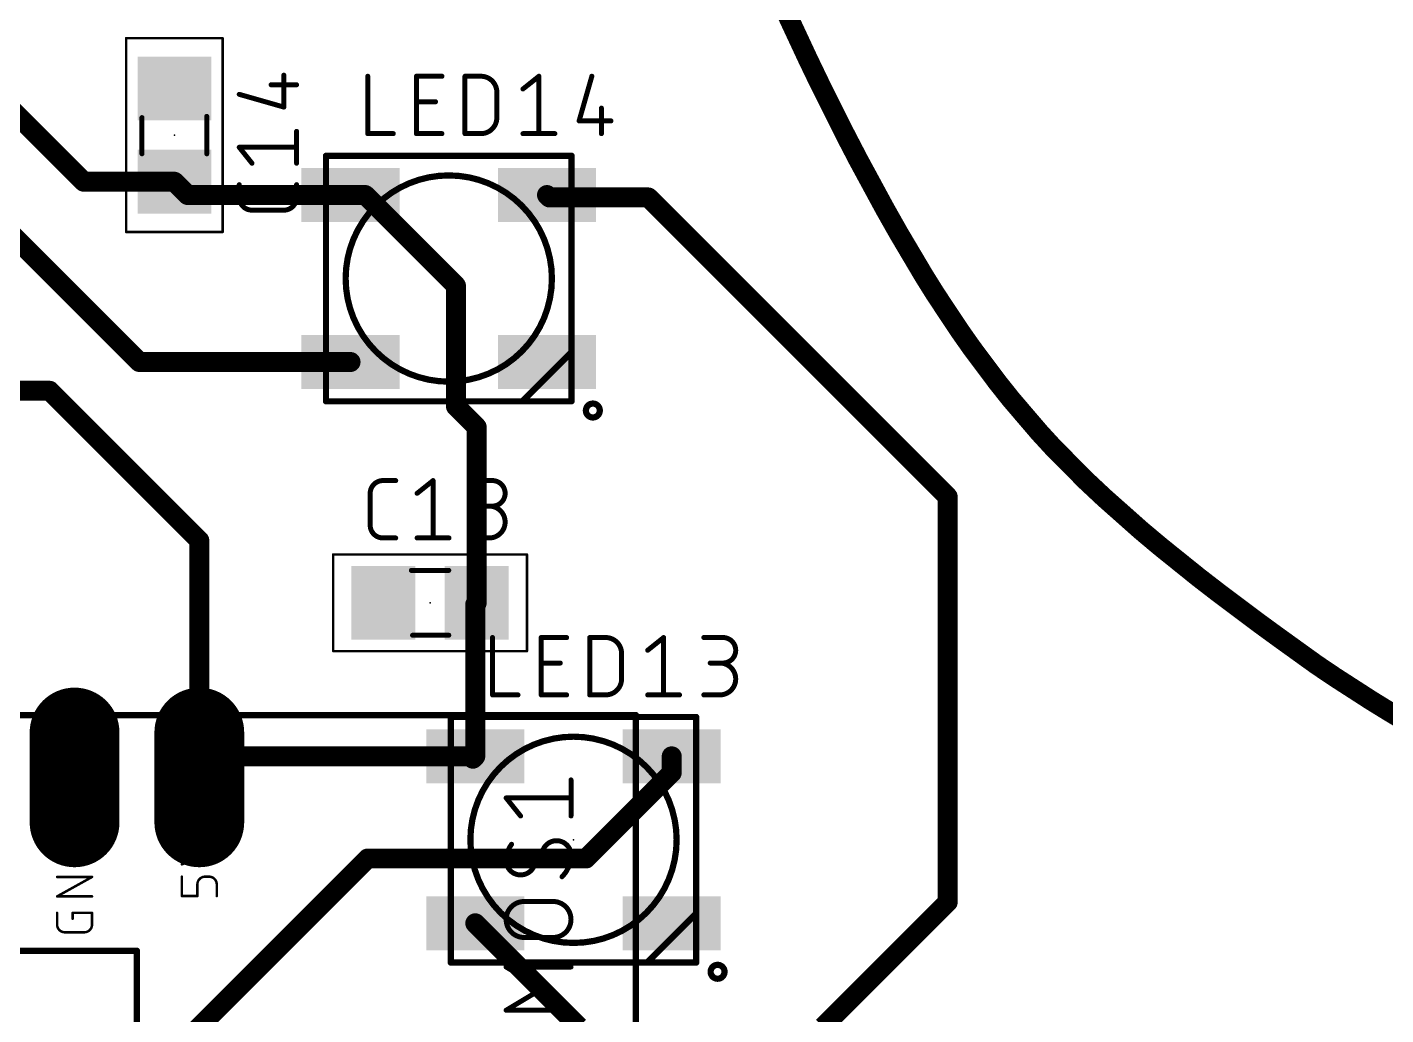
# Model space of a CAD drawing. Extents: x -64 to 81, y -144 to 13.
# Drawn here: x 5.38 to 33.05, y -81.03 to -60.92 of the extents above; entities that cross this region are included whole.
import ezdxf

# ---------------------------------------------------------------- set-up
doc = ezdxf.new("R2010")
doc.units = 0
for name, color, linetype in [('1', 12, 'CONTINUOUS'), ('17', 110, 'CONTINUOUS'), ('20', 31, 'CONTINUOUS'), ('21', 253, 'CONTINUOUS'), ('23', 53, 'CONTINUOUS'), ('25', 253, 'CONTINUOUS'), ('39', 12, 'CONTINUOUS'), ('51', 253, 'CONTINUOUS')]:
    doc.layers.add(name, color=color, linetype=linetype)

# ---------------------------------------------------------------- blocks, each defined once
blk = doc.blocks.new('RECT')
blk.add_solid([(-0.5, -0.5), (0.5, -0.5), (-0.5, 0.5), (0.5, 0.5)])
blk = doc.blocks.new('LONGP100')
at = {"const_width": 1}
blk.add_lwpolyline([(-0.5, 0), (0.5, 0)], dxfattribs=at)
at = {"const_width": 0.5}
for points in [[(-0.5, 0.25, 1), (-0.5, -0.25)], [(0.5, -0.25, 1), (0.5, 0.25)]]:
    blk.add_lwpolyline(points, format="xyb", dxfattribs=at)

msp = doc.modelspace()

# ---------------------------------------------------------------- linework, layer by layer
at = {"layer": '1', "const_width": 0.4064}
for points in [[(6.538, -64.069), (2.159, -59.69)], [(7.669, -67.74), (3.048, -63.119)], [(8.382, -64.069), (6.538, -64.069)], [(8.653, -64.34), (8.382, -64.069)], [(11.97, -64.34), (8.653, -64.34)], [(12.27, -64.34), (11.97, -64.34)], [(14.116, -66.186), (12.27, -64.34)], [(16.019, -64.389), (15.97, -64.34)], [(18.034, -64.389), (16.019, -64.389)], [(24.13, -70.485), (18.034, -64.389)], [(14.116, -68.6437), (14.116, -66.186)], [(11.97, -67.74), (7.669, -67.74)], [(1.397, -68.326), (5.842, -68.326)], [(8.89, -71.374), (5.842, -68.326)], [(14.539, -69.0667), (14.116, -68.6437)], [(14.539, -72.644), (14.539, -69.0667)], [(24.13, -78.74), (24.13, -70.485)], [(8.89, -71.374), (8.89, -76.2)], [(14.51, -72.673), (14.539, -72.644)], [(14.51, -75.77), (14.51, -72.673)], [(9.32, -75.77), (8.89, -76.2)], [(14.51, -75.77), (9.32, -75.77)], [(14.461, -75.819), (14.51, -75.77)], [(18.51, -76.105), (18.51, -75.77)], [(18.51, -76.105), (16.764, -77.851)], [(12.319, -77.851), (4.953, -85.217)], [(16.764, -77.851), (12.319, -77.851)], [(21.59, -81.28), (24.13, -78.74)], [(14.51, -79.17), (16.62, -81.28)]]:
    msp.add_lwpolyline(points, dxfattribs=at)
at = {"layer": '1', "const_width": 0.2032}
for points in [[(6.538, -63.9674, 1), (6.538, -64.1706)], [(6.4662, -64.1408, 1), (6.6098, -63.9972)], [(8.4538, -63.9972, 1), (8.3102, -64.1408)], [(8.382, -64.1706, 1), (8.382, -63.9674)], [(8.653, -64.2384, 1), (8.653, -64.4416)], [(8.5812, -64.4118, 1), (8.7248, -64.2682)], [(11.97, -64.2384, 1), (11.97, -64.4416)], [(11.97, -64.4416, 1), (11.97, -64.2384)], [(12.3418, -64.2682, 1), (12.1982, -64.4118)], [(12.27, -64.4416, 1), (12.27, -64.2384)], [(16.0418, -64.2682, 1), (15.8982, -64.4118)], [(16.019, -64.2874, 1), (16.019, -64.4906)], [(18.1058, -64.3172, 1), (17.9622, -64.4608)], [(18.034, -64.4906, 1), (18.034, -64.2874)], [(15.9472, -64.4608, 1), (16.0908, -64.3172)], [(14.2176, -66.186, 1), (14.0144, -66.186)], [(14.0442, -66.2578, 1), (14.1878, -66.1142)], [(7.669, -67.6384, 1), (7.669, -67.8416)], [(7.5972, -67.8118, 1), (7.7408, -67.6682)], [(11.97, -67.8416, 1), (11.97, -67.6384)], [(5.9138, -68.2542, 1), (5.7702, -68.3978)], [(5.842, -68.4276, 1), (5.842, -68.2244)], [(14.1878, -68.5719, 1), (14.0442, -68.7156)], [(14.0144, -68.6437, 1), (14.2176, -68.6437)], [(14.6406, -69.0667, 1), (14.4374, -69.0667)], [(14.4672, -69.1386, 1), (14.6108, -68.9949)], [(24.2316, -70.485, 1), (24.0284, -70.485)], [(24.0582, -70.5568, 1), (24.2018, -70.4132)], [(8.9916, -71.374, 1), (8.7884, -71.374)], [(8.8182, -71.4458, 1), (8.9618, -71.3022)], [(14.6116, -72.673, 1), (14.4084, -72.673)], [(14.6108, -72.7158, 1), (14.4672, -72.5722)], [(14.4382, -72.6012, 1), (14.5818, -72.7448)], [(14.4374, -72.644, 1), (14.6406, -72.644)], [(9.32, -75.6684, 1), (9.32, -75.8716)], [(9.3918, -75.8418, 1), (9.2482, -75.6982)], [(14.3892, -75.7472, 1), (14.5328, -75.8908)], [(14.4084, -75.77, 1), (14.6116, -75.77)], [(14.5818, -75.8418, 1), (14.4382, -75.6982)], [(14.51, -75.8716, 1), (14.51, -75.6684)], [(18.6116, -75.77, 1), (18.4084, -75.77)], [(8.8182, -76.1282, 1), (8.9618, -76.2718)], [(18.4084, -76.105, 1), (18.6116, -76.105)], [(18.5818, -76.1768, 1), (18.4382, -76.0332)], [(8.7884, -76.2, 1), (8.9916, -76.2)], [(12.319, -77.7494, 1), (12.319, -77.9526)], [(12.3908, -77.9228, 1), (12.2472, -77.7792)], [(16.6922, -77.7792, 1), (16.8358, -77.9228)], [(16.764, -77.9526, 1), (16.764, -77.7494)], [(24.2018, -78.8118, 1), (24.0582, -78.6682)], [(24.0284, -78.74, 1), (24.2316, -78.74)], [(14.5818, -79.0982, 1), (14.4382, -79.2418)]]:
    msp.add_lwpolyline(points, format="xyb", dxfattribs=at)
at = {"layer": '20', "const_width": 0.4064}
for points in [[(20.7922, -60.5189), (21.2768, -61.5579)], [(21.2768, -61.5579), (21.5257, -62.0747)], [(21.5257, -62.0747), (22.0387, -63.1003)], [(22.0387, -63.1003), (22.3027, -63.6092)], [(22.3027, -63.6092), (22.5756, -64.1127)], [(22.5756, -64.1127), (22.8484, -64.6162)], [(22.8484, -64.6162), (23.1301, -65.1144)], [(23.1301, -65.1144), (23.4215, -65.606)], [(23.4215, -65.606), (23.644, -65.9814)], [(23.644, -65.9814), (23.8768, -66.354)], [(23.8768, -66.354), (24.3634, -67.0882)], [(24.3634, -67.0882), (24.6172, -67.4497)], [(24.6172, -67.4497), (24.8814, -67.8028)], [(24.8814, -67.8028), (25.1456, -68.156)], [(25.1456, -68.156), (25.4203, -68.5008)], [(25.4203, -68.5008), (25.7056, -68.8345)], [(25.7056, -68.8345), (25.9908, -69.1682)], [(25.9908, -69.1682), (26.2867, -69.4908)], [(26.2867, -69.4908), (26.5931, -69.7995)], [(26.5931, -69.7995), (26.9475, -70.1566)], [(26.9475, -70.1566), (27.3153, -70.5017)], [(27.3153, -70.5017), (27.6932, -70.8371)], [(27.6932, -70.8371), (28.0709, -71.1725)], [(28.0709, -71.1725), (28.459, -71.4981)], [(28.459, -71.4981), (29.2488, -72.1337)], [(29.2488, -72.1337), (29.6506, -72.4437)], [(29.6506, -72.4437), (30.4618, -73.0524)], [(30.4618, -73.0524), (30.8712, -73.3509)], [(30.8712, -73.3509), (31.2811, -73.6458)], [(31.2811, -73.6458), (31.6427, -73.9059)], [(31.6427, -73.9059), (32.0121, -74.1552)], [(32.0121, -74.1552), (32.7621, -74.6386)], [(32.7621, -74.6386), (33.1425, -74.8727)], [(33.1425, -74.8727), (33.5261, -75.1023)]]:
    msp.add_lwpolyline(points, dxfattribs=at)
at = {"layer": '20', "const_width": 0.2032}
for points in [[(21.3684, -61.5138, 1), (21.1853, -61.602)], [(21.1848, -61.6008, 1), (21.3689, -61.515)], [(21.6165, -62.0292, 1), (21.4348, -62.1202)], [(21.4341, -62.1188, 1), (21.6172, -62.0306)], [(22.1288, -63.0535, 1), (21.9485, -63.1471)], [(21.9478, -63.1458, 1), (22.1295, -63.0548)], [(22.3921, -63.5608, 1), (22.2134, -63.6576)], [(22.2126, -63.656, 1), (22.3929, -63.5624)], [(22.665, -64.0643, 1), (22.4863, -64.1611)], [(22.4863, -64.1611, 1), (22.665, -64.0643)], [(22.9369, -64.5662, 1), (22.76, -64.6662)], [(22.7591, -64.6646, 1), (22.9378, -64.5678)], [(23.2174, -65.0626, 1), (23.0427, -65.1662)], [(23.0416, -65.1644, 1), (23.2185, -65.0644)], [(23.5089, -65.5542, 1), (23.334, -65.6578)], [(23.3341, -65.6578, 1), (23.5088, -65.5542)], [(23.7301, -65.9276, 1), (23.5578, -66.0352)], [(23.5565, -66.0332, 1), (23.7314, -65.9296)], [(23.9614, -66.2979, 1), (23.7921, -66.4101)], [(23.7906, -66.4078, 1), (23.9629, -66.3002)], [(24.4465, -67.0298, 1), (24.2802, -67.1466)], [(24.2787, -67.1443, 1), (24.448, -67.0321)], [(24.6985, -67.3888, 1), (24.5358, -67.5106)], [(24.534, -67.5081, 1), (24.7003, -67.3913)], [(24.9627, -67.7419, 1), (24.8, -67.8637)], [(24.8, -67.8637, 1), (24.9627, -67.7419)], [(25.225, -68.0927, 1), (25.0661, -68.2193)], [(25.0642, -68.2169, 1), (25.2269, -68.0951)], [(25.4975, -68.4348, 1), (25.343, -68.5668)], [(25.3408, -68.5641, 1), (25.4997, -68.4375)], [(25.7828, -68.7685, 1), (25.6283, -68.9005)], [(25.6283, -68.9005, 1), (25.7828, -68.7685)], [(26.0656, -69.0995, 1), (25.9159, -69.2369)], [(25.9135, -69.2342, 1), (26.068, -69.1022)], [(26.3588, -69.4192, 1), (26.2145, -69.5624)], [(26.2118, -69.5595, 1), (26.3615, -69.4221)], [(26.6652, -69.7279, 1), (26.5209, -69.8711)], [(26.5209, -69.8711, 1), (26.6652, -69.7279)], [(27.0171, -70.0825, 1), (26.878, -70.2307)], [(26.8754, -70.2282, 1), (27.0197, -70.085)], [(27.3827, -70.4257, 1), (27.2478, -70.5777)], [(27.2457, -70.5758, 1), (27.3848, -70.4276)], [(27.7606, -70.7611, 1), (27.6257, -70.9131)], [(27.6257, -70.9131, 1), (27.7606, -70.7611)], [(28.1363, -71.0947, 1), (28.0056, -71.2503)], [(28.0035, -71.2485, 1), (28.1384, -71.0965)], [(28.5226, -71.4189, 1), (28.3953, -71.5773)], [(28.3936, -71.5759, 1), (28.5243, -71.4203)], [(29.3108, -72.0533, 1), (29.1867, -72.2141)], [(29.1851, -72.2129, 1), (29.3124, -72.0545)], [(29.7115, -72.3624, 1), (29.5896, -72.525)], [(29.5885, -72.5241, 1), (29.7126, -72.3633)], [(30.5216, -72.9703, 1), (30.4019, -73.1345)], [(30.4008, -73.1337, 1), (30.5227, -72.9711)], [(30.9305, -73.2684, 1), (30.8118, -73.4334)], [(30.8113, -73.433, 1), (30.931, -73.2688)], [(31.3404, -73.5633, 1), (31.2217, -73.7283)], [(31.2217, -73.7283, 1), (31.3404, -73.5633)], [(31.6995, -73.8217, 1), (31.5858, -73.9901)], [(31.5833, -73.9884, 1), (31.702, -73.8234)], [(32.0671, -74.0698, 1), (31.957, -74.2406)], [(31.9552, -74.2394, 1), (32.0689, -74.071)], [(32.8153, -74.5521, 1), (32.7088, -74.7251)], [(32.707, -74.724, 1), (32.8171, -74.5532)], [(33.1946, -74.7855, 1), (33.0903, -74.9599)], [(33.0892, -74.9592, 1), (33.1957, -74.7862)]]:
    msp.add_lwpolyline(points, format="xyb", dxfattribs=at)
at = {"layer": '21', "const_width": 0.127}
for points in [[(11.47, -63.54), (16.47, -63.54)], [(11.47, -68.54), (11.47, -63.54)], [(16.47, -63.54), (16.47, -67.54)], [(15.47, -68.54), (16.47, -67.54)], [(16.47, -67.54), (16.47, -68.54)], [(15.47, -68.54), (11.47, -68.54)], [(16.47, -68.54), (15.47, -68.54)], [(-13.97, -74.93), (17.78, -74.93)], [(14.01, -74.97), (19.01, -74.97)], [(14.01, -79.97), (14.01, -74.97)], [(17.78, -100.33), (17.78, -74.93)], [(19.01, -74.97), (19.01, -78.97)], [(18.01, -79.97), (19.01, -78.97)], [(19.01, -78.97), (19.01, -79.97)], [(-10.6934, -79.7306), (7.62, -79.7306)], [(7.62, -95.7326), (7.62, -79.756)], [(18.01, -79.97), (14.01, -79.97)], [(19.01, -79.97), (18.01, -79.97)]]:
    msp.add_lwpolyline(points, dxfattribs=at)
at = {"layer": '21'}
for points, const_width in [([(11.47, -63.5083, 1), (11.47, -63.5718)], 0.0635), ([(11.5018, -63.54, 1), (11.4383, -63.54)], 0.0635), ([(16.5018, -63.54, 1), (16.4383, -63.54)], 0.0635), ([(16.47, -63.5718, 1), (16.47, -63.5083)], 0.0635), ([(13.97, -68.14, 1), (13.97, -63.94, 1), (13.97, -68.14)], 0.127), ([(16.5018, -67.54, 1), (16.4383, -67.54)], 0.0635), ([(16.4925, -67.5625, 1), (16.4475, -67.5175)], 0.0635), ([(16.4383, -67.54, 1), (16.5018, -67.54)], 0.0635), ([(11.47, -68.5083, 1), (11.47, -68.5718)], 0.0635), ([(11.4383, -68.54, 1), (11.5018, -68.54)], 0.0635), ([(15.4475, -68.5175, 1), (15.4925, -68.5625)], 0.0635), ([(15.47, -68.5083, 1), (15.47, -68.5718)], 0.0635), ([(15.47, -68.5718, 1), (15.47, -68.5083)], 0.0635), ([(16.4383, -68.54, 1), (16.5018, -68.54)], 0.0635), ([(16.47, -68.5718, 1), (16.47, -68.5083)], 0.0635), ([(16.904, -68.8694, 1), (16.904, -68.5866, 1), (16.904, -68.8694)], 0.127), ([(14.01, -74.9382, 1), (14.01, -75.0018)], 0.0635), ([(14.0418, -74.97, 1), (13.9782, -74.97)], 0.0635), ([(17.8117, -74.93, 1), (17.7483, -74.93)], 0.0635), ([(17.78, -74.9618, 1), (17.78, -74.8983)], 0.0635), ([(19.0418, -74.97, 1), (18.9783, -74.97)], 0.0635), ([(19.01, -75.0018, 1), (19.01, -74.9382)], 0.0635), ([(16.51, -79.57, 1), (16.51, -75.37, 1), (16.51, -79.57)], 0.127), ([(19.0418, -78.97, 1), (18.9783, -78.97)], 0.0635), ([(18.9783, -78.97, 1), (19.0418, -78.97)], 0.0635), ([(19.0325, -78.9925, 1), (18.9875, -78.9475)], 0.0635), ([(7.62, -79.7624, 1), (7.62, -79.6989)], 0.0635), ([(7.6517, -79.756, 1), (7.5883, -79.756)], 0.0635), ([(14.01, -79.9382, 1), (14.01, -80.0018)], 0.0635), ([(13.9782, -79.97, 1), (14.0418, -79.97)], 0.0635), ([(18.01, -79.9382, 1), (18.01, -80.0018)], 0.0635), ([(17.9875, -79.9475, 1), (18.0325, -79.9925)], 0.0635), ([(18.01, -80.0018, 1), (18.01, -79.9382)], 0.0635), ([(18.9783, -79.97, 1), (19.0418, -79.97)], 0.0635), ([(19.01, -80.0018, 1), (19.01, -79.9382)], 0.0635), ([(19.444, -80.2994, 1), (19.444, -80.0166, 1), (19.444, -80.2994)], 0.127)]:
    msp.add_lwpolyline(points, format="xyb", dxfattribs=dict(at, const_width=const_width))
at = {"layer": '23'}
for p in [(8.382, -63.119), (13.97, -66.04), (13.589, -72.644), (16.51, -77.47)]:
    msp.add_point(p, dxfattribs=at)
at = {"layer": '25'}
for points, const_width in [([(10.6116, -62.5489), (10.6116, -61.8998)], 0.1016), ([(12.3208, -61.9208), (12.3208, -63.0892)], 0.1016), ([(13.3114, -63.0892), (13.3114, -61.9208)], 0.1016), ([(13.3114, -61.9208), (13.8307, -61.9208)], 0.1016), ([(14.2997, -63.0892), (14.2997, -61.9208)], 0.1016), ([(14.2997, -61.9208), (14.6243, -61.9208)], 0.1016), ([(15.4808, -62.1804), (15.8054, -61.9208)], 0.1016), ([(15.8054, -61.9208), (15.8054, -63.0892)], 0.1016), ([(16.8835, -61.9208), (16.6238, -62.8296)], 0.1016), ([(9.7028, -62.2893), (10.6116, -62.5489)], 0.1016), ([(10.3519, -62.0945), (10.8712, -62.0945)], 0.1016), ([(14.9489, -62.2454), (14.9489, -62.7646)], 0.1016), ([(13.3114, -62.4401), (13.7009, -62.4401)], 0.1016), ([(17.0782, -62.5699), (17.0782, -63.0892)], 0.1016), ([(16.6238, -62.8296), (17.2729, -62.8296)], 0.1016), ([(10.8712, -63.6919), (10.8712, -63.0428)], 0.1016), ([(12.3208, -63.0892), (12.8401, -63.0892)], 0.1016), ([(13.8307, -63.0892), (13.3114, -63.0892)], 0.1016), ([(14.6243, -63.0892), (14.2997, -63.0892)], 0.1016), ([(15.4808, -63.0892), (16.1299, -63.0892)], 0.1016), ([(9.9624, -63.6919), (9.7028, -63.3674)], 0.1016), ([(9.7028, -63.3674), (10.8712, -63.3674)], 0.1016), ([(9.7028, -64.3881), (9.7028, -64.1284)], 0.1016), ([(10.8712, -64.1284), (10.8712, -64.3881)], 0.1016), ([(10.6116, -64.6477), (9.9624, -64.6477)], 0.1016), ([(12.6294, -70.1548), (12.8891, -70.1548)], 0.1016), ([(13.3256, -70.4144), (13.6502, -70.1548)], 0.1016), ([(13.6502, -70.1548), (13.6502, -71.3232)], 0.1016), ([(14.4686, -70.1548), (14.8581, -70.1548)], 0.1016), ([(12.3698, -71.0636), (12.3698, -70.4144)], 0.1016), ([(14.8581, -70.6741), (14.5984, -70.6741)], 0.1016), ([(12.8891, -71.3232), (12.6294, -71.3232)], 0.1016), ([(13.3256, -71.3232), (13.9747, -71.3232)], 0.1016), ([(14.4686, -71.3232), (14.7932, -71.3232)], 0.1016), ([(14.8608, -73.3508), (14.8608, -74.5192)], 0.1016), ([(15.8514, -74.5192), (15.8514, -73.3508)], 0.1016), ([(15.8514, -73.3508), (16.3707, -73.3508)], 0.1016), ([(16.8397, -74.5192), (16.8397, -73.3508)], 0.1016), ([(16.8397, -73.3508), (17.1643, -73.3508)], 0.1016), ([(18.0208, -73.6104), (18.3454, -73.3508)], 0.1016), ([(18.3454, -73.3508), (18.3454, -74.5192)], 0.1016), ([(19.1638, -73.3508), (19.5533, -73.3508)], 0.1016), ([(15.8514, -73.8701), (16.2409, -73.8701)], 0.1016), ([(17.4888, -73.6754), (17.4888, -74.1946)], 0.1016), ([(19.5533, -73.8701), (19.2937, -73.8701)], 0.1016), ([(14.8608, -74.5192), (15.3801, -74.5192)], 0.1016), ([(16.3707, -74.5192), (15.8514, -74.5192)], 0.1016), ([(17.1643, -74.5192), (16.8397, -74.5192)], 0.1016), ([(18.0208, -74.5192), (18.6699, -74.5192)], 0.1016), ([(19.1638, -74.5192), (19.4884, -74.5192)], 0.1016), ([(16.4592, -76.9846), (16.4592, -76.2508)], 0.1016), ([(15.4319, -76.9846), (15.1384, -76.6177)], 0.1016), ([(15.1384, -76.6177), (16.4592, -76.6177)], 0.1016), ([(5.9944, -77.8905), (5.9944, -77.693)], 0.0508), ([(6.192, -77.4954), (6.508, -77.4954)], 0.0508), ([(6.7056, -77.693), (6.7056, -77.8905)], 0.0508), ([(9.2456, -77.7325), (8.5344, -77.4954)], 0.0508), ([(8.5344, -77.9695), (9.2456, -77.7325)], 0.0508), ([(15.9089, -77.635), (15.6887, -78.0386)], 0.1016), ([(6.7056, -77.8905), (5.9944, -77.8905)], 0.0508), ([(5.9944, -78.622), (6.7056, -78.2269)], 0.0508), ([(6.7056, -78.2269), (5.9944, -78.2269)], 0.0508), ([(8.5344, -78.6158), (8.5344, -78.2207)], 0.0508), ([(9.0876, -78.2207), (9.0085, -78.2207)], 0.0508), ([(8.8505, -78.3788), (8.8505, -78.6158)], 0.0508), ([(9.2456, -78.6158), (9.2456, -78.3788)], 0.0508), ([(6.7056, -78.622), (5.9944, -78.622)], 0.0508), ([(8.8505, -78.6158), (8.5344, -78.6158)], 0.0508), ([(15.5053, -78.7258), (16.0923, -78.7258)], 0.1016), ([(5.9944, -79.1955), (5.9944, -78.9584)], 0.0508), ([(6.3105, -79.077), (6.3105, -78.9584)], 0.0508), ([(6.3105, -78.9584), (6.7056, -78.9584)], 0.0508), ([(6.7056, -78.9584), (6.7056, -79.1955)], 0.0508), ([(6.5476, -79.3535), (6.1524, -79.3535)], 0.0508), ([(16.0923, -79.4595), (15.5053, -79.4595)], 0.1016), ([(15.8722, -80.5008), (15.1384, -80.0606)], 0.1016), ([(15.1384, -80.0606), (16.4592, -80.0606)], 0.1016), ([(15.1384, -80.9411), (15.8722, -80.5008)], 0.1016), ([(16.4592, -80.9411), (15.1384, -80.9411)], 0.1016)]:
    msp.add_lwpolyline(points, dxfattribs=dict(at, const_width=const_width))
for points, const_width in [([(10.637, -61.8998, 1), (10.5862, -61.8998)], 0.0508), ([(12.3462, -61.9208, 1), (12.2954, -61.9208)], 0.0508), ([(13.3368, -61.9208, 1), (13.286, -61.9208)], 0.0508), ([(13.3114, -61.8954, 1), (13.3114, -61.9462)], 0.0508), ([(13.8307, -61.9462, 1), (13.8307, -61.8954)], 0.0508), ([(14.3251, -61.9208, 1), (14.2743, -61.9208)], 0.0508), ([(14.2997, -61.8954, 1), (14.2997, -61.9462)], 0.0508), ([(14.9489, -62.2454, 0.4142), (14.6243, -61.9208)], 0.1016), ([(14.6243, -61.8954, 1), (14.6243, -61.9462)], 0.0508), ([(14.6243, -61.9462, 1), (14.6243, -61.8954)], 0.0508), ([(15.8308, -61.9208, 1), (15.78, -61.9208)], 0.0508), ([(15.8213, -61.9406, 1), (15.7895, -61.901)], 0.0508), ([(16.9079, -61.9278, 1), (16.8591, -61.9138)], 0.0508), ([(9.7098, -62.2648, 1), (9.6958, -62.3137)], 0.0508), ([(10.3519, -62.0691, 1), (10.3519, -62.1199)], 0.0508), ([(10.8712, -62.1199, 1), (10.8712, -62.0691)], 0.0508), ([(14.9742, -62.2454, 1), (14.9235, -62.2454)], 0.0508), ([(14.9235, -62.2454, 1), (14.9742, -62.2454)], 0.0508), ([(15.465, -62.1606, 1), (15.4967, -62.2003)], 0.0508), ([(10.5862, -62.5489, 1), (10.637, -62.5489)], 0.0508), ([(10.6046, -62.5733, 1), (10.6185, -62.5245)], 0.0508), ([(13.3114, -62.4147, 1), (13.3114, -62.4655)], 0.0508), ([(13.7009, -62.4655, 1), (13.7009, -62.4147)], 0.0508), ([(17.1036, -62.5699, 1), (17.0528, -62.5699)], 0.0508), ([(14.6243, -63.0892, 0.4142), (14.9489, -62.7646)], 0.1016), ([(14.9742, -62.7646, 1), (14.9235, -62.7646)], 0.0508), ([(14.9235, -62.7646, 1), (14.9742, -62.7646)], 0.0508), ([(16.6238, -62.8042, 1), (16.6238, -62.855)], 0.0508), ([(16.5994, -62.8226, 1), (16.6483, -62.8365)], 0.0508), ([(17.2729, -62.855, 1), (17.2729, -62.8042)], 0.0508), ([(10.8966, -63.0428, 1), (10.8458, -63.0428)], 0.0508), ([(12.3208, -63.0638, 1), (12.3208, -63.1146)], 0.0508), ([(12.2954, -63.0892, 1), (12.3462, -63.0892)], 0.0508), ([(12.8401, -63.1146, 1), (12.8401, -63.0638)], 0.0508), ([(13.3114, -63.0638, 1), (13.3114, -63.1146)], 0.0508), ([(13.286, -63.0892, 1), (13.3368, -63.0892)], 0.0508), ([(13.8307, -63.1146, 1), (13.8307, -63.0638)], 0.0508), ([(14.2997, -63.0638, 1), (14.2997, -63.1146)], 0.0508), ([(14.2743, -63.0892, 1), (14.3251, -63.0892)], 0.0508), ([(14.6243, -63.0638, 1), (14.6243, -63.1146)], 0.0508), ([(14.6243, -63.1146, 1), (14.6243, -63.0638)], 0.0508), ([(15.4808, -63.0638, 1), (15.4808, -63.1146)], 0.0508), ([(15.78, -63.0892, 1), (15.8308, -63.0892)], 0.0508), ([(16.1299, -63.1146, 1), (16.1299, -63.0638)], 0.0508), ([(17.0528, -63.0892, 1), (17.1036, -63.0892)], 0.0508), ([(9.7226, -63.3515, 1), (9.683, -63.3832)], 0.0508), ([(9.7028, -63.342, 1), (9.7028, -63.3928)], 0.0508), ([(10.8712, -63.3928, 1), (10.8712, -63.342)], 0.0508), ([(9.9426, -63.7078, 1), (9.9823, -63.676)], 0.0508), ([(10.8458, -63.6919, 1), (10.8966, -63.6919)], 0.0508), ([(9.7282, -64.1284, 1), (9.6774, -64.1284)], 0.0508), ([(10.8966, -64.1284, 1), (10.8458, -64.1284)], 0.0508), ([(9.7028, -64.3881, 0.4142), (9.9624, -64.6477)], 0.1016), ([(9.7282, -64.3881, 1), (9.6774, -64.3881)], 0.0508), ([(9.6774, -64.3881, 1), (9.7282, -64.3881)], 0.0508), ([(10.6116, -64.6477, 0.4142), (10.8712, -64.3881)], 0.1016), ([(10.8966, -64.3881, 1), (10.8458, -64.3881)], 0.0508), ([(10.8458, -64.3881, 1), (10.8966, -64.3881)], 0.0508), ([(9.9624, -64.6223, 1), (9.9624, -64.6731)], 0.0508), ([(9.9624, -64.6731, 1), (9.9624, -64.6223)], 0.0508), ([(10.6116, -64.6223, 1), (10.6116, -64.6731)], 0.0508), ([(10.6116, -64.6731, 1), (10.6116, -64.6223)], 0.0508), ([(12.6294, -70.1548, 0.4142), (12.3698, -70.4144)], 0.1016), ([(12.6294, -70.1294, 1), (12.6294, -70.1802)], 0.0508), ([(12.6294, -70.1802, 1), (12.6294, -70.1294)], 0.0508), ([(12.8891, -70.1802, 1), (12.8891, -70.1294)], 0.0508), ([(13.6756, -70.1548, 1), (13.6248, -70.1548)], 0.0508), ([(13.666, -70.1746, 1), (13.6343, -70.135)], 0.0508), ([(14.4686, -70.1294, 1), (14.4686, -70.1802)], 0.0508), ([(14.8581, -70.6741, 1), (14.8581, -70.1548)], 0.1016), ([(14.8581, -70.1294, 1), (14.8581, -70.1802)], 0.0508), ([(14.8581, -70.1802, 1), (14.8581, -70.1294)], 0.0508), ([(12.3952, -70.4144, 1), (12.3444, -70.4144)], 0.0508), ([(12.3444, -70.4144, 1), (12.3952, -70.4144)], 0.0508), ([(13.3098, -70.3946, 1), (13.3415, -70.4343)], 0.0508), ([(14.5984, -70.6487, 1), (14.5984, -70.6995)], 0.0508), ([(14.7932, -71.3232, 1), (14.7932, -70.6741)], 0.1016), ([(14.7932, -70.6487, 1), (14.7932, -70.6995)], 0.0508), ([(14.8581, -70.6487, 1), (14.8581, -70.6995)], 0.0508), ([(14.8581, -70.6995, 1), (14.8581, -70.6487)], 0.0508), ([(12.3698, -71.0636, 0.4142), (12.6294, -71.3232)], 0.1016), ([(12.3952, -71.0636, 1), (12.3444, -71.0636)], 0.0508), ([(12.3444, -71.0636, 1), (12.3952, -71.0636)], 0.0508), ([(12.6294, -71.2978, 1), (12.6294, -71.3486)], 0.0508), ([(12.6294, -71.3486, 1), (12.6294, -71.2978)], 0.0508), ([(12.8891, -71.3486, 1), (12.8891, -71.2978)], 0.0508), ([(13.3256, -71.2978, 1), (13.3256, -71.3486)], 0.0508), ([(13.6248, -71.3232, 1), (13.6756, -71.3232)], 0.0508), ([(13.9747, -71.3486, 1), (13.9747, -71.2978)], 0.0508), ([(14.4686, -71.2978, 1), (14.4686, -71.3486)], 0.0508), ([(14.7932, -71.2978, 1), (14.7932, -71.3486)], 0.0508), ([(14.7932, -71.3486, 1), (14.7932, -71.2978)], 0.0508), ([(14.8862, -73.3508, 1), (14.8354, -73.3508)], 0.0508), ([(15.8768, -73.3508, 1), (15.826, -73.3508)], 0.0508), ([(15.8514, -73.3254, 1), (15.8514, -73.3762)], 0.0508), ([(16.3707, -73.3762, 1), (16.3707, -73.3254)], 0.0508), ([(16.8651, -73.3508, 1), (16.8143, -73.3508)], 0.0508), ([(16.8397, -73.3254, 1), (16.8397, -73.3762)], 0.0508), ([(17.4888, -73.6754, 0.4142), (17.1643, -73.3508)], 0.1016), ([(17.1643, -73.3254, 1), (17.1643, -73.3762)], 0.0508), ([(17.1643, -73.3762, 1), (17.1643, -73.3254)], 0.0508), ([(18.3708, -73.3508, 1), (18.32, -73.3508)], 0.0508), ([(18.3613, -73.3706, 1), (18.3295, -73.331)], 0.0508), ([(19.1638, -73.3254, 1), (19.1638, -73.3762)], 0.0508), ([(19.5533, -73.8701, 1), (19.5533, -73.3508)], 0.1016), ([(19.5533, -73.3254, 1), (19.5533, -73.3762)], 0.0508), ([(19.5533, -73.3762, 1), (19.5533, -73.3254)], 0.0508), ([(18.005, -73.5906, 1), (18.0367, -73.6303)], 0.0508), ([(15.8514, -73.8447, 1), (15.8514, -73.8955)], 0.0508), ([(16.2409, -73.8955, 1), (16.2409, -73.8447)], 0.0508), ([(17.5143, -73.6754, 1), (17.4634, -73.6754)], 0.0508), ([(17.4634, -73.6754, 1), (17.5143, -73.6754)], 0.0508), ([(19.2937, -73.8447, 1), (19.2937, -73.8955)], 0.0508), ([(19.4884, -74.5192, 1), (19.4884, -73.8701)], 0.1016), ([(19.4884, -73.8447, 1), (19.4884, -73.8955)], 0.0508), ([(19.5533, -73.8447, 1), (19.5533, -73.8955)], 0.0508), ([(19.5533, -73.8955, 1), (19.5533, -73.8447)], 0.0508), ([(17.1643, -74.5192, 0.4142), (17.4888, -74.1946)], 0.1016), ([(17.5143, -74.1946, 1), (17.4634, -74.1946)], 0.0508), ([(17.4634, -74.1946, 1), (17.5143, -74.1946)], 0.0508), ([(14.8608, -74.4938, 1), (14.8608, -74.5446)], 0.0508), ([(14.8354, -74.5192, 1), (14.8862, -74.5192)], 0.0508), ([(15.3801, -74.5446, 1), (15.3801, -74.4938)], 0.0508), ([(15.8514, -74.4938, 1), (15.8514, -74.5446)], 0.0508), ([(15.826, -74.5192, 1), (15.8768, -74.5192)], 0.0508), ([(16.3707, -74.5446, 1), (16.3707, -74.4938)], 0.0508), ([(16.8397, -74.4938, 1), (16.8397, -74.5446)], 0.0508), ([(16.8143, -74.5192, 1), (16.8651, -74.5192)], 0.0508), ([(17.1643, -74.4938, 1), (17.1643, -74.5446)], 0.0508), ([(17.1643, -74.5446, 1), (17.1643, -74.4938)], 0.0508), ([(18.0208, -74.4938, 1), (18.0208, -74.5446)], 0.0508), ([(18.32, -74.5192, 1), (18.3708, -74.5192)], 0.0508), ([(18.6699, -74.5446, 1), (18.6699, -74.4938)], 0.0508), ([(19.1638, -74.4938, 1), (19.1638, -74.5446)], 0.0508), ([(19.4884, -74.4938, 1), (19.4884, -74.5446)], 0.0508), ([(19.4884, -74.5446, 1), (19.4884, -74.4938)], 0.0508), ([(16.4846, -76.2508, 1), (16.4338, -76.2508)], 0.0508), ([(15.1582, -76.6018, 1), (15.1186, -76.6336)], 0.0508), ([(15.1384, -76.5923, 1), (15.1384, -76.6431)], 0.0508), ([(16.4592, -76.6431, 1), (16.4592, -76.5923)], 0.0508), ([(15.4121, -77.0004, 1), (15.4517, -76.9687)], 0.0508), ([(16.4338, -76.9846, 1), (16.4846, -76.9846)], 0.0508), ([(16.1657, -77.4883, 0.2656), (15.9089, -77.635)], 0.1016), ([(16.4592, -77.7818, 0.4142), (16.1657, -77.4883)], 0.1016), ([(16.1657, -77.4629, 1), (16.1657, -77.5137)], 0.0508), ([(16.1657, -77.5137, 1), (16.1657, -77.4629)], 0.0508), ([(6.192, -77.4954, 0.4142), (5.9944, -77.693)], 0.0508), ([(6.0071, -77.693, 1), (5.9817, -77.693)], 0.0254), ([(5.9817, -77.693, 1), (6.0071, -77.693)], 0.0254), ([(6.192, -77.4827, 1), (6.192, -77.5081)], 0.0254), ([(6.192, -77.5081, 1), (6.192, -77.4827)], 0.0254), ([(6.7056, -77.693, 0.4142), (6.508, -77.4954)], 0.0508), ([(6.508, -77.4827, 1), (6.508, -77.5081)], 0.0254), ([(6.508, -77.5081, 1), (6.508, -77.4827)], 0.0254), ([(6.7183, -77.693, 1), (6.6929, -77.693)], 0.0254), ([(6.6929, -77.693, 1), (6.7183, -77.693)], 0.0254), ([(8.5384, -77.4834, 1), (8.5304, -77.5074)], 0.0254), ([(9.2496, -77.7445, 1), (9.2416, -77.7204)], 0.0254), ([(9.2416, -77.7445, 1), (9.2496, -77.7204)], 0.0254), ([(15.2485, -77.5617, 0.1623), (15.1384, -77.8919)], 0.1016), ([(15.2688, -77.5769, 1), (15.2281, -77.5464)], 0.0508), ([(15.887, -77.6221, 1), (15.9308, -77.6479)], 0.0508), ([(15.9312, -77.6472, 1), (15.8866, -77.6229)], 0.0508), ([(16.2758, -78.2221, 0.2), (16.4592, -77.7818)], 0.1016), ([(16.4846, -77.7818, 1), (16.4338, -77.7818)], 0.0508), ([(5.9944, -77.8778, 1), (5.9944, -77.9032)], 0.0254), ([(5.9817, -77.8905, 1), (6.0071, -77.8905)], 0.0254), ([(6.6929, -77.8905, 1), (6.7183, -77.8905)], 0.0254), ([(6.7056, -77.9032, 1), (6.7056, -77.8778)], 0.0254), ([(8.5304, -77.9575, 1), (8.5384, -77.9816)], 0.0254), ([(15.1384, -77.8919, 0.4142), (15.4319, -78.1854)], 0.1016), ([(15.1638, -77.8919, 1), (15.113, -77.8919)], 0.0508), ([(15.113, -77.8919, 1), (15.1638, -77.8919)], 0.0508), ([(15.4319, -78.1854, 0.2656), (15.6887, -78.0386)], 0.1016), ([(15.6664, -78.0265, 1), (15.711, -78.0508)], 0.0508), ([(15.7106, -78.0515, 1), (15.6669, -78.0257)], 0.0508), ([(16.4338, -77.7818, 1), (16.4846, -77.7818)], 0.0508), ([(5.9944, -78.2142, 1), (5.9944, -78.2396)], 0.0254), ([(6.7118, -78.238, 1), (6.6994, -78.2158)], 0.0254), ([(6.7056, -78.2396, 1), (6.7056, -78.2142)], 0.0254), ([(8.5471, -78.2207, 1), (8.5217, -78.2207)], 0.0254), ([(9.0085, -78.2207, 0.4142), (8.8505, -78.3788)], 0.0508), ([(9.0085, -78.208, 1), (9.0085, -78.2334)], 0.0254), ([(9.0085, -78.2334, 1), (9.0085, -78.208)], 0.0254), ([(9.2456, -78.3788, 0.4142), (9.0876, -78.2207)], 0.0508), ([(9.0876, -78.208, 1), (9.0876, -78.2334)], 0.0254), ([(9.0876, -78.2334, 1), (9.0876, -78.208)], 0.0254), ([(15.4319, -78.16, 1), (15.4319, -78.2108)], 0.0508), ([(15.4319, -78.2108, 1), (15.4319, -78.16)], 0.0508), ([(16.2579, -78.204, 1), (16.2936, -78.2401)], 0.0508), ([(8.8632, -78.3788, 1), (8.8378, -78.3788)], 0.0254), ([(8.8378, -78.3788, 1), (8.8632, -78.3788)], 0.0254), ([(9.2583, -78.3788, 1), (9.2329, -78.3788)], 0.0254), ([(9.2329, -78.3788, 1), (9.2583, -78.3788)], 0.0254), ([(5.9944, -78.6093, 1), (5.9944, -78.6347)], 0.0254), ([(5.9882, -78.6109, 1), (6.0006, -78.6331)], 0.0254), ([(6.7056, -78.6347, 1), (6.7056, -78.6093)], 0.0254), ([(8.5344, -78.6031, 1), (8.5344, -78.6285)], 0.0254), ([(8.5217, -78.6158, 1), (8.5471, -78.6158)], 0.0254), ([(8.8378, -78.6158, 1), (8.8632, -78.6158)], 0.0254), ([(8.8505, -78.6285, 1), (8.8505, -78.6031)], 0.0254), ([(9.2329, -78.6158, 1), (9.2583, -78.6158)], 0.0254), ([(15.5053, -78.7258, 1), (15.5053, -79.4595)], 0.1016), ([(15.5053, -78.7004, 1), (15.5053, -78.7512)], 0.0508), ([(15.5053, -78.7512, 1), (15.5053, -78.7004)], 0.0508), ([(16.0923, -79.4595, 1), (16.0923, -78.7258)], 0.1016), ([(16.0923, -78.7004, 1), (16.0923, -78.7512)], 0.0508), ([(16.0923, -78.7512, 1), (16.0923, -78.7004)], 0.0508), ([(6.0071, -78.9584, 1), (5.9817, -78.9584)], 0.0254), ([(6.3232, -78.9584, 1), (6.2978, -78.9584)], 0.0254), ([(6.3105, -78.9457, 1), (6.3105, -78.9711)], 0.0254), ([(6.2978, -79.077, 1), (6.3232, -79.077)], 0.0254), ([(6.7183, -78.9584, 1), (6.6929, -78.9584)], 0.0254), ([(6.7056, -78.9711, 1), (6.7056, -78.9457)], 0.0254), ([(5.9944, -79.1955, 0.4142), (6.1524, -79.3535)], 0.0508), ([(6.0071, -79.1955, 1), (5.9817, -79.1955)], 0.0254), ([(5.9817, -79.1955, 1), (6.0071, -79.1955)], 0.0254), ([(6.1524, -79.3408, 1), (6.1524, -79.3662)], 0.0254), ([(6.1524, -79.3662, 1), (6.1524, -79.3408)], 0.0254), ([(6.5476, -79.3535, 0.4142), (6.7056, -79.1955)], 0.0508), ([(6.5476, -79.3408, 1), (6.5476, -79.3662)], 0.0254), ([(6.5476, -79.3662, 1), (6.5476, -79.3408)], 0.0254), ([(6.7183, -79.1955, 1), (6.6929, -79.1955)], 0.0254), ([(6.6929, -79.1955, 1), (6.7183, -79.1955)], 0.0254), ([(15.5053, -79.4341, 1), (15.5053, -79.4849)], 0.0508), ([(15.5053, -79.4849, 1), (15.5053, -79.4341)], 0.0508), ([(16.0923, -79.4341, 1), (16.0923, -79.4849)], 0.0508), ([(16.0923, -79.4849, 1), (16.0923, -79.4341)], 0.0508), ([(15.1515, -80.0388, 1), (15.1253, -80.0823)], 0.0508), ([(15.1384, -80.0352, 1), (15.1384, -80.086)], 0.0508), ([(16.4592, -80.086, 1), (16.4592, -80.0352)], 0.0508), ([(15.8852, -80.5226, 1), (15.8591, -80.479)], 0.0508), ([(15.8591, -80.5226, 1), (15.8852, -80.479)], 0.0508), ([(15.1384, -80.9157, 1), (15.1384, -80.9665)], 0.0508), ([(15.1253, -80.9193, 1), (15.1515, -80.9629)], 0.0508), ([(16.4592, -80.9665, 1), (16.4592, -80.9157)], 0.0508)]:
    msp.add_lwpolyline(points, format="xyb", dxfattribs=dict(at, const_width=const_width))
at = {"layer": '39', "const_width": 0.0508}
for points in [[(7.399, -65.092), (7.399, -61.146)], [(7.399, -61.146), (9.365, -61.146)], [(9.365, -61.146), (9.365, -65.092)], [(9.365, -65.092), (7.399, -65.092)], [(11.616, -71.661), (15.562, -71.661)], [(11.616, -73.627), (11.616, -71.661)], [(15.562, -71.661), (15.562, -73.627)], [(15.562, -73.627), (11.616, -73.627)]]:
    msp.add_lwpolyline(points, dxfattribs=at)
at = {"layer": '39', "const_width": 0.0254}
for points in [[(7.4117, -61.146, 1), (7.3863, -61.146)], [(7.399, -61.1333, 1), (7.399, -61.1587)], [(9.3777, -61.146, 1), (9.3523, -61.146)], [(9.365, -61.1587, 1), (9.365, -61.1333)], [(7.399, -65.0793, 1), (7.399, -65.1047)], [(7.3863, -65.092, 1), (7.4117, -65.092)], [(9.3523, -65.092, 1), (9.3777, -65.092)], [(9.365, -65.1047, 1), (9.365, -65.0793)], [(11.616, -71.6483, 1), (11.616, -71.6737)], [(11.6287, -71.661, 1), (11.6033, -71.661)], [(15.5747, -71.661, 1), (15.5493, -71.661)], [(15.562, -71.6737, 1), (15.562, -71.6483)], [(11.616, -73.6143, 1), (11.616, -73.6397)], [(11.6033, -73.627, 1), (11.6287, -73.627)], [(15.5493, -73.627, 1), (15.5747, -73.627)], [(15.562, -73.6397, 1), (15.562, -73.6143)]]:
    msp.add_lwpolyline(points, format="xyb", dxfattribs=at)
at = {"layer": '51', "const_width": 0.1016}
for points in [[(7.722, -62.763), (7.722, -63.5)], [(9.042, -62.738), (9.042, -63.5)], [(13.208, -71.984), (13.97, -71.984)], [(13.233, -73.304), (13.97, -73.304)]]:
    msp.add_lwpolyline(points, dxfattribs=at)
at = {"layer": '51', "const_width": 0.0508}
for points in [[(7.7474, -62.763, 1), (7.6966, -62.763)], [(9.0674, -62.738, 1), (9.0166, -62.738)], [(7.6966, -63.5, 1), (7.7474, -63.5)], [(9.0166, -63.5, 1), (9.0674, -63.5)], [(13.208, -71.9586, 1), (13.208, -72.0094)], [(13.97, -72.0094, 1), (13.97, -71.9586)], [(13.233, -73.2786, 1), (13.233, -73.3294)], [(13.97, -73.3294, 1), (13.97, -73.2786)]]:
    msp.add_lwpolyline(points, format="xyb", dxfattribs=at)

# ---------------------------------------------------------------- block references
at = {"layer": '1', "xscale": 1.3, "yscale": 1.5, "rotation": 270}
for p in [(8.382, -62.169), (8.382, -64.069)]:
    msp.add_blockref('RECT', p, dxfattribs=at)
at = {"layer": '1'}
for p, xscale, yscale in [((11.97, -64.34), 2, 1.1), ((15.97, -64.34), 2, 1.1), ((11.97, -67.74), 2, 1.1), ((15.97, -67.74), 2, 1.1), ((12.639, -72.644), 1.3, 1.5), ((14.539, -72.644), 1.3, 1.5), ((14.51, -75.77), 2, 1.1), ((18.51, -75.77), 2, 1.1), ((14.51, -79.17), 2, 1.1), ((18.51, -79.17), 2, 1.1)]:
    msp.add_blockref('RECT', p, dxfattribs=dict(at, xscale=xscale, yscale=yscale))
at = {"layer": '17', "xscale": 1.8288, "yscale": 1.8288, "rotation": 90}
for p in [(6.35, -76.2), (6.35, -76.2), (8.89, -76.2), (8.89, -76.2)]:
    msp.add_blockref('LONGP100', p, dxfattribs=at)
at = {"layer": '51', "xscale": 0.7501, "yscale": 1.4501, "rotation": 270}
for p in [(8.3832, -62.4019), (8.3832, -63.8497)]:
    msp.add_blockref('RECT', p, dxfattribs=at)
at = {"layer": '51', "xscale": 0.7501, "yscale": 1.4501}
for p in [(12.8719, -72.6429), (14.3197, -72.6429)]:
    msp.add_blockref('RECT', p, dxfattribs=at)

doc.saveas('drawing.dxf')
